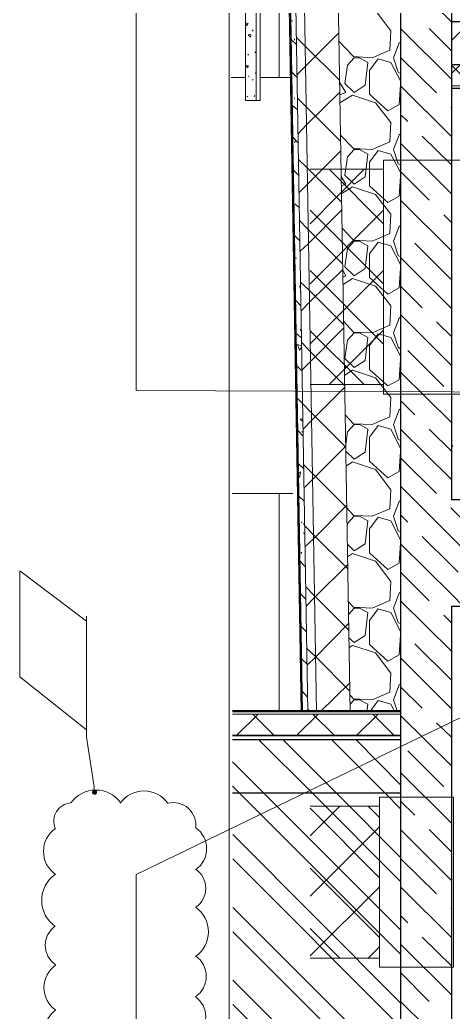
# Model space of a CAD drawing. Header units: millimetres. Extents: x -356862 to 418287, y 0 to 839748.
# Drawn here: x 28.505 to 30.111, y 11.645 to 15.324 of the extents above; entities that cross this region are included whole.
import ezdxf

# ---------------------------------------------------------------- set-up
doc = ezdxf.new("R2010")
doc.units = ezdxf.units.MM
doc.layers.add('PDF _Геометрия', color=7, linetype='Continuous', true_color=0xbababa)
doc.layers.add('PDF _Сплошная заливка', color=7, linetype='Continuous', true_color=0xf50000)

msp = doc.modelspace()

# ---------------------------------------------------------------- linework, layer by layer
at = {"layer": 'PDF _Геометрия', "color": 7, "lineweight": 5}
for points in [[(29.2813, 18.4717), (29.2813, 18.4034), (29.2813, 11.3453), (29.1679, 11.317), (29.3946, 11.2603), (29.2813, 11.232), (29.2813, 4.1723), (29.2813, 4.104)], [(29.2813, 17.5467), (29.4663, 17.5467), (29.5479, 12.7586), (29.5729, 12.7586), (29.9162, 12.7586), (29.2929, 12.7586)], [(29.4663, 15.1102), (29.4663, 17.5401)], [(29.2879, 15.1102), (29.3413, 15.1102)], [(29.3963, 15.1102), (29.5079, 15.1102)], [(29.2913, 13.5686), (29.5163, 13.5686)], [(29.4663, 12.7636), (29.4663, 13.5686)], [(30.1062, 13.1503), (30.8612, 13.1503), (30.8612, 13.5452), (30.1062, 13.5452)], [(29.9162, 12.7636), (29.2929, 12.7636)], [(29.9162, 12.7603), (29.2929, 12.7603)], [(29.9162, 12.7503), (29.2929, 12.7503)], [(29.9162, 12.6719), (29.2929, 12.6719)], [(29.9162, 12.6703), (29.2929, 12.6703)]]:
    msp.add_lwpolyline(points, dxfattribs=at)
at = {"layer": 'PDF _Геометрия', "color": 7, "lineweight": 30}
for points in [[(30.1062, 4.1723), (30.1062, 6.6155), (30.8612, 6.6155), (30.8612, 7.0088), (30.1062, 7.0088), (30.1062, 9.4504), (30.8612, 9.4504), (30.8612, 9.8437), (30.1062, 9.8437), (30.1062, 13.1503), (30.8612, 13.1503), (30.8612, 13.5452), (30.1062, 13.5452), (30.1062, 17.8751), (29.9162, 17.8751), (29.2813, 17.8751)], [(29.2813, 17.6784), (29.9162, 17.6784), (29.9162, 4.1723)], [(29.9162, 12.6553), (29.2929, 12.6553)], [(29.2929, 12.4586), (29.9162, 12.4586)]]:
    msp.add_lwpolyline(points, dxfattribs=at)
at = {"layer": 'PDF _Геометрия', "color": 251, "lineweight": 20, "true_color": 0x545454}
for points in [[(31.0145, 13.9419), (30.9945, 13.9419), (28.9363, 13.9502), (28.9363, 14.0236), (28.9363, 17.8351)], [(31.4362, 13.3652), (31.4195, 13.3569), (28.9363, 12.1553), (28.9363, 12.082), (28.9363, 8.6271)]]:
    msp.add_lwpolyline(points, dxfattribs=at)
at = {"layer": 'PDF _Геометрия', "color": 7, "lineweight": 20}
for points in [[(29.4696, 17.5534), (29.5513, 12.7586)], [(29.4729, 17.5534), (29.5529, 12.7586)], [(29.4913, 17.5534), (29.5729, 12.7586)], [(29.5229, 17.5534), (29.6046, 12.7586)], [(29.6496, 17.5534), (29.7296, 12.7586)], [(29.3813, 15.0252), (29.3813, 17.3868)]]:
    msp.add_lwpolyline(points, dxfattribs=at)
at = {"layer": 'PDF _Геометрия', "color": 7, "lineweight": 5}
for points in [[(29.3963, 17.3868), (29.3413, 17.3868), (29.3413, 15.0252), (29.3963, 15.0252)], [(30.1062, 13.5452), (30.1062, 15.0702), (30.4279, 15.0702), (30.4279, 13.5452)], [(30.1062, 9.8437), (30.1062, 13.1503), (30.4279, 13.1503), (30.4279, 9.8437)]]:
    msp.add_lwpolyline(points, close=True, dxfattribs=at)
at = {"layer": 'PDF _Геометрия', "lineweight": 5}
for points in [[(30.1062, 15.3152), (29.9162, 15.5035)], [(29.6879, 15.2452), (29.7412, 15.1885), (29.8112, 15.1835), (29.8762, 15.2118), (29.8796, 15.2835), (29.8229, 15.3585), (29.7379, 15.3852), (29.6863, 15.3535)], [(29.5146, 15.3185), (29.5129, 15.3235)], [(29.9962, 15.3185), (29.9962, 15.3185)], [(30.1729, 15.3168), (30.1062, 15.2485)], [(29.3696, 15.2818), (29.3663, 15.2868)], [(29.6879, 15.2768), (29.5629, 15.1518), (29.5329, 15.1218)], [(30.1062, 15.1035), (29.9162, 15.2918)], [(30.1062, 15.2085), (30.0229, 15.2918)], [(29.5313, 15.2318), (29.5113, 15.2502)], [(29.5229, 15.2485), (29.5229, 15.2535)], [(29.6896, 15.1002), (29.5613, 15.2285), (29.5296, 15.2602)], [(29.9162, 15.1252), (29.9079, 15.1302), (29.8896, 15.1835), (29.9112, 15.2385), (29.9162, 15.2418)], [(29.3496, 15.1935), (29.3529, 15.1968)], [(29.3796, 15.2018), (29.3763, 15.2052)], [(29.3813, 15.2102), (29.3813, 15.2102)], [(29.9162, 15.0835), (29.9112, 15.0102), (29.8696, 14.9869), (29.8012, 15.0485), (29.8012, 15.1368), (29.8329, 15.1802), (29.8796, 15.1668), (29.9162, 15.0985)], [(30.0496, 15.0535), (29.9162, 15.1852)], [(29.3496, 15.1518), (29.3479, 15.1568)], [(29.3779, 15.1252), (29.3796, 15.1302)], [(29.5329, 15.1102), (29.5129, 15.1302)], [(29.3546, 15.1118), (29.3529, 15.1168)], [(29.3663, 15.1002), (29.3696, 15.1035)], [(29.6913, 15.0468), (29.7129, 15.0552), (29.6896, 15.0935)], [(29.6913, 15.0568), (29.5663, 14.9335), (29.5363, 14.9019)], [(30.1062, 14.8902), (29.9162, 15.0802)], [(29.3496, 15.0385), (29.3463, 15.0418)], [(29.3729, 15.0402), (29.3763, 15.0435)], [(29.5246, 15.0302), (29.5213, 15.0352)], [(29.6946, 14.8735), (29.5663, 15.0018), (29.5346, 15.0335)], [(29.6929, 14.8985), (29.7412, 14.8469), (29.8112, 14.8435), (29.8762, 14.8719), (29.8796, 14.9435), (29.8229, 15.0168), (29.7379, 15.0452), (29.6913, 15.0168)], [(30.0762, 15.0268), (30.0762, 15.0268)], [(29.5346, 14.9902), (29.5146, 15.0085)], [(30.1062, 14.9968), (30.1029, 15.0002)], [(29.9429, 14.9469), (29.9162, 14.9735)], [(29.9162, 14.7852), (29.9079, 14.7902), (29.8896, 14.8435), (29.9112, 14.8985), (29.9162, 14.9019)], [(29.9696, 14.9202), (29.9696, 14.9202)], [(29.5363, 14.8685), (29.5179, 14.8885)], [(29.5229, 14.8702), (29.5263, 14.8752)], [(30.1062, 14.6785), (29.9162, 14.8669)], [(30.1062, 14.7852), (29.9962, 14.8935)], [(29.6946, 14.8385), (29.5713, 14.7152), (29.5396, 14.6835)], [(29.9162, 14.7435), (29.9112, 14.6702), (29.8696, 14.6469), (29.8012, 14.7085), (29.8012, 14.7969), (29.8329, 14.8402), (29.8796, 14.8269), (29.9162, 14.7585)], [(29.6979, 14.6469), (29.5696, 14.7752), (29.5379, 14.8069)], [(29.5379, 14.7485), (29.5196, 14.7669)], [(30.0229, 14.6552), (29.9162, 14.7619)], [(29.6963, 14.7085), (29.7129, 14.7152), (29.6963, 14.7435)], [(29.6996, 14.5519), (29.7412, 14.5069), (29.8112, 14.5035), (29.8762, 14.5319), (29.8796, 14.6035), (29.8229, 14.6769), (29.7379, 14.7052), (29.6979, 14.6802)], [(30.1062, 14.4669), (29.9162, 14.6552)], [(29.5413, 14.6269), (29.5246, 14.6419)], [(29.6979, 14.6202), (29.5746, 14.4952), (29.5429, 14.4652)], [(30.0496, 14.6285), (30.0496, 14.6285)], [(29.7013, 14.4202), (29.5729, 14.5485), (29.5413, 14.5802)], [(30.1062, 14.5719), (30.0762, 14.6019)], [(29.9162, 14.4452), (29.9079, 14.4502), (29.8896, 14.5035), (29.9112, 14.5585), (29.9162, 14.5619)], [(29.9162, 14.5485), (29.9162, 14.5485)], [(29.5429, 14.5052), (29.5229, 14.5252)], [(29.9162, 14.4035), (29.9112, 14.3302), (29.8696, 14.3069), (29.8012, 14.3685), (29.8012, 14.4569), (29.8329, 14.5002), (29.8796, 14.4869), (29.9162, 14.4169)], [(29.9429, 14.5219), (29.9429, 14.5219)], [(30.1029, 14.3635), (29.9696, 14.4969)], [(29.5296, 14.4385), (29.5279, 14.4435)], [(30.1062, 14.2535), (29.9162, 14.4435)], [(29.7029, 14.4002), (29.5779, 14.2769), (29.5479, 14.2452)], [(29.7029, 14.3702), (29.7129, 14.3752), (29.7029, 14.3935)], [(29.7063, 14.1935), (29.5779, 14.3219), (29.5446, 14.3535)], [(29.7046, 14.2069), (29.7412, 14.1669), (29.8112, 14.1636), (29.8762, 14.1919), (29.8796, 14.2635), (29.8229, 14.3369), (29.7379, 14.3652), (29.7029, 14.3435)], [(29.5279, 14.3185), (29.5279, 14.3185)], [(29.5429, 14.3319), (29.5429, 14.3385)], [(29.5446, 14.3135), (29.5463, 14.3152)], [(29.9962, 14.2569), (29.9162, 14.3369)], [(29.5463, 14.2635), (29.5279, 14.2835)], [(29.9162, 14.1052), (29.9079, 14.1102), (29.8896, 14.1636), (29.9112, 14.2185), (29.9162, 14.2219)], [(30.1062, 14.0419), (29.9162, 14.2319)], [(30.0229, 14.2302), (30.0229, 14.2302)], [(30.1062, 14.1486), (30.0496, 14.2052)], [(29.5479, 14.1719), (29.5446, 14.1769)], [(29.7063, 14.1819), (29.5813, 14.0569), (29.5513, 14.0269)], [(29.5496, 14.1436), (29.5296, 14.1619)], [(29.7096, 13.9669), (29.5813, 14.0952), (29.5496, 14.1286)], [(29.9162, 14.0636), (29.9112, 13.9902), (29.8696, 13.9669), (29.8012, 14.0286), (29.8012, 14.1169), (29.8329, 14.1602), (29.8796, 14.1469), (29.9162, 14.0769)], [(29.5496, 14.1119), (29.5413, 14.1002), (29.5346, 14.1202), (29.5496, 14.1152)], [(29.9162, 14.1252), (29.9162, 14.1252)], [(30.0762, 13.9652), (29.9429, 14.0986)], [(29.5513, 14.0219), (29.5313, 14.0419)], [(29.7079, 14.0336), (29.7129, 14.0352), (29.7079, 14.0436)], [(29.7113, 13.8602), (29.7412, 13.8269), (29.8112, 13.8236), (29.8762, 13.8519), (29.8796, 13.9236), (29.8229, 13.9969), (29.7379, 14.0252), (29.7096, 14.0069)], [(30.1062, 13.8302), (29.9162, 14.0186)], [(29.7096, 13.9619), (29.5863, 13.8386), (29.5546, 13.8069)], [(29.7129, 13.7402), (29.5846, 13.8686), (29.5529, 13.9019), (29.5346, 13.9202)], [(29.9696, 13.8602), (29.9162, 13.9136)], [(30.1029, 13.9386), (30.1029, 13.9386)], [(29.9162, 13.7652), (29.9079, 13.7702), (29.8896, 13.8236), (29.9112, 13.8786), (29.9162, 13.8819)], [(29.5546, 13.8352), (29.5446, 13.8436), (29.5546, 13.8452)], [(29.9962, 13.8336), (29.9962, 13.8336)], [(29.5546, 13.7802), (29.5363, 13.8002)], [(29.5496, 13.7952), (29.5529, 13.7986)], [(29.7129, 13.7252), (29.7446, 13.6952), (29.7846, 13.7219), (29.7946, 13.8069), (29.7646, 13.8236), (29.7446, 13.8236), (29.7196, 13.7969), (29.7129, 13.7502)], [(29.9162, 13.7236), (29.9112, 13.6502), (29.8696, 13.6269), (29.8012, 13.6886), (29.8012, 13.7769), (29.8329, 13.8202), (29.8796, 13.8069), (29.9162, 13.7369)], [(30.1062, 13.6186), (29.9162, 13.8069)], [(30.1062, 13.7236), (30.0229, 13.8069)], [(29.7129, 13.7436), (29.5896, 13.6202), (29.5579, 13.5886)], [(30.0496, 13.5686), (29.9162, 13.7002)], [(29.5579, 13.6602), (29.5379, 13.6786)], [(29.5563, 13.6752), (29.5896, 13.6419), (29.7179, 13.5136), (29.7412, 13.4869), (29.8112, 13.4836), (29.8762, 13.5119), (29.8796, 13.5819), (29.8229, 13.6569), (29.7379, 13.6852), (29.7146, 13.6702)], [(29.5379, 13.6452), (29.5446, 13.6452), (29.5429, 13.6286), (29.5379, 13.6319)], [(29.5429, 13.6452), (29.5463, 13.6486)], [(30.3596, 13.1503), (30.1062, 13.4052), (29.9162, 13.5952)], [(29.5596, 13.5386), (29.5396, 13.5586)], [(29.9162, 13.4252), (29.9079, 13.4302), (29.8896, 13.4836), (29.9112, 13.5386), (29.9162, 13.5419)], [(30.0762, 13.5419), (30.0762, 13.5419)], [(29.7163, 13.5236), (29.5929, 13.4002), (29.5613, 13.3702)], [(30.2346, 13.3819), (30.1062, 13.5119), (30.1029, 13.5152)], [(29.7196, 13.3802), (29.7446, 13.3553), (29.7846, 13.3819), (29.7946, 13.4669), (29.7646, 13.4836), (29.7446, 13.4836), (29.7196, 13.4569), (29.7179, 13.4436)], [(29.9162, 13.3836), (29.9112, 13.3103), (29.8696, 13.2869), (29.8012, 13.3486), (29.8012, 13.4369), (29.8329, 13.4802), (29.8796, 13.4669), (29.9162, 13.3969)], [(29.9429, 13.4619), (29.9162, 13.4886)], [(29.5513, 13.4602), (29.5479, 13.4636)], [(29.5579, 13.4536), (29.5579, 13.4586)], [(29.7213, 13.2886), (29.5929, 13.4152), (29.5613, 13.4486)], [(29.9696, 13.4352), (29.9696, 13.4352)], [(29.5613, 13.4186), (29.5563, 13.4219)], [(30.1296, 13.2769), (30.1062, 13.3003), (29.9962, 13.4086)], [(30.1479, 13.1503), (30.1062, 13.1936), (29.9162, 13.3819)], [(29.5463, 13.3453), (29.5496, 13.3503)], [(29.7229, 13.1669), (29.7412, 13.1469), (29.8112, 13.1436), (29.8762, 13.1719), (29.8796, 13.2419), (29.8229, 13.3169), (29.7379, 13.3453), (29.7196, 13.3336)], [(29.5629, 13.2969), (29.5446, 13.3169)], [(29.7213, 13.3053), (29.5963, 13.1819), (29.5663, 13.1503)], [(30.0229, 13.1703), (29.9162, 13.2769)], [(29.7246, 13.0619), (29.5963, 13.1903), (29.5646, 13.2219)], [(29.5646, 13.1769), (29.5463, 13.1953)], [(29.9162, 13.0853), (29.9079, 13.0903), (29.8896, 13.1436), (29.9112, 13.1986), (29.9162, 13.2019)], [(29.7246, 13.0336), (29.7446, 13.0153), (29.7846, 13.0419), (29.7946, 13.1269), (29.7646, 13.1436), (29.7446, 13.1436), (29.7246, 13.1203)], [(29.9162, 13.0436), (29.9112, 12.9703), (29.8696, 12.9469), (29.8012, 13.0086), (29.8012, 13.0969), (29.8329, 13.1403), (29.8796, 13.1269), (29.9162, 13.0569)], [(30.1062, 12.9819), (29.9162, 13.1703)], [(30.0496, 13.1436), (30.0496, 13.1436)], [(30.1062, 13.0869), (30.0762, 13.1169)], [(29.5679, 13.0553), (29.5479, 13.0753)], [(29.7246, 13.0869), (29.6013, 12.9619), (29.5696, 12.9319)], [(29.9162, 13.0636), (29.9162, 13.0636)], [(29.9429, 13.0369), (29.9429, 13.0369)], [(29.7279, 12.8353), (29.6013, 12.9636), (29.5679, 12.9953)], [(29.7296, 12.8203), (29.7412, 12.8069), (29.8112, 12.8036), (29.8762, 12.8319), (29.8796, 12.9019), (29.8229, 12.9769), (29.7379, 13.0053), (29.7263, 12.9969)], [(30.1029, 12.8786), (29.9696, 13.0103)], [(29.5696, 12.9353), (29.5496, 12.9536)], [(30.1062, 12.7686), (29.9162, 12.9586)], [(29.7279, 12.8669), (29.6179, 12.7586)], [(29.9046, 12.7586), (29.8896, 12.8036), (29.9112, 12.8586), (29.9162, 12.8619)], [(29.9962, 12.7719), (29.9162, 12.8519)], [(29.5713, 12.8136), (29.5529, 12.8336)], [(29.7912, 12.7586), (29.7946, 12.7869), (29.7646, 12.8036), (29.7446, 12.8036), (29.7296, 12.7869)], [(29.5829, 12.7586), (29.5729, 12.7686)], [(29.8029, 12.7586), (29.8329, 12.8003), (29.8796, 12.7869), (29.8946, 12.7586)], [(29.3879, 12.7503), (29.3096, 12.6719)], [(29.4463, 12.6719), (29.3679, 12.7503)], [(29.6113, 12.7503), (29.5313, 12.6719)], [(29.6696, 12.6719), (29.5913, 12.7503)], [(29.8329, 12.7503), (29.7546, 12.6719)], [(29.8912, 12.6719), (29.8129, 12.7503)], [(30.1062, 12.5569), (29.9162, 12.7453)], [(30.0229, 12.7453), (30.0229, 12.7453)], [(30.1062, 12.6636), (30.0496, 12.7186)], [(29.9162, 12.1303), (29.5879, 12.4586), (29.3913, 12.6553)], [(29.9162, 12.2186), (29.6779, 12.4586), (29.4813, 12.6553)], [(29.9162, 12.3986), (29.8579, 12.4586), (29.6613, 12.6553)], [(29.9162, 12.4886), (29.7512, 12.6553)], [(29.9162, 12.6403), (29.9162, 12.6403)], [(30.0762, 12.4803), (29.9429, 12.6136)], [(29.9162, 11.9503), (29.4079, 12.4586), (29.2929, 12.5736)], [(30.1062, 12.3453), (29.9162, 12.5336)], [(29.9162, 11.8603), (29.3179, 12.4586), (29.2929, 12.4836)], [(30.1029, 12.4536), (30.1029, 12.4536)], [(29.9696, 12.3753), (29.9162, 12.427)], [(29.9962, 12.3486), (29.9962, 12.3486)], [(29.9162, 11.6803), (29.2946, 12.3036)], [(30.1062, 12.132), (29.9162, 12.322)], [(30.1062, 12.2386), (30.0229, 12.322)], [(30.0496, 12.0836), (29.9162, 12.2153)], [(29.9162, 11.5903), (29.2946, 12.2136)], [(30.1062, 11.9203), (29.9162, 12.1103)], [(29.7912, 11.537), (29.2946, 12.0336)], [(30.0762, 12.057), (30.0762, 12.057)], [(29.9429, 11.977), (29.9162, 12.0036)], [(30.1062, 12.027), (30.1029, 12.0303)], [(29.7013, 11.537), (29.2946, 11.9436)], [(29.9696, 11.9503), (29.9696, 11.9503)], [(30.1062, 11.8153), (29.9962, 11.9236)], [(30.1062, 11.7087), (29.9162, 11.897)], [(30.0229, 11.6853), (29.9162, 11.792)], [(29.5213, 11.537), (29.2946, 11.7636)], [(29.4313, 11.537), (29.2946, 11.6737)], [(30.1062, 11.497), (29.9162, 11.6853)], [(30.0496, 11.6587), (30.0496, 11.6587)]]:
    msp.add_lwpolyline(points, dxfattribs=at)
for points in [[(29.3413, 15.3135), (29.3513, 15.3102), (29.3463, 15.3018)], [(29.3513, 15.2685), (29.3613, 15.2702), (29.3596, 15.2602)], [(29.7446, 15.1835), (29.7196, 15.1568), (29.7096, 15.0885), (29.7446, 15.0552), (29.7846, 15.0818), (29.7946, 15.1668), (29.7646, 15.1835)], [(29.3413, 15.1535), (29.3513, 15.1552), (29.3496, 15.1468)], [(29.7446, 14.8435), (29.7196, 14.8169), (29.7096, 14.7485), (29.7446, 14.7152), (29.7846, 14.7419), (29.7946, 14.8269), (29.7646, 14.8435)], [(29.7446, 14.5035), (29.7196, 14.4769), (29.7096, 14.4085), (29.7446, 14.3752), (29.7846, 14.4019), (29.7946, 14.4869), (29.7646, 14.5035)], [(29.7446, 14.1636), (29.7196, 14.1369), (29.7096, 14.0686), (29.7446, 14.0352), (29.7846, 14.0619), (29.7946, 14.1469), (29.7646, 14.1636)]]:
    msp.add_lwpolyline(points, close=True, dxfattribs=at)
at = {"layer": 'PDF _Геометрия', "color": 8, "lineweight": 30, "true_color": 0x767676}
msp.add_lwpolyline([(30.1062, 15.1585), (34.6094, 15.1585), (34.6094, 15.3168), (30.1062, 15.3168)], dxfattribs=at)
at = {"layer": 'PDF _Геометрия', "color": 161, "lineweight": 9, "true_color": 0x7f9fff}
for points in [[(30.1379, 15.1585), (30.1062, 15.1268)], [(30.1062, 15.1552), (30.1812, 15.0802)]]:
    msp.add_lwpolyline(points, dxfattribs=at)
msp.add_lwpolyline([(33.8694, 15.1585), (33.8694, 15.0802), (30.1062, 15.0802), (30.1062, 15.1585)], close=True, dxfattribs=at)
at = {"layer": 'PDF _Геометрия', "color": 161, "lineweight": 30, "true_color": 0x7f9fff}
msp.add_lwpolyline([(33.8694, 15.1202), (33.8694, 15.0702), (30.1062, 15.0702), (30.1062, 15.1585)], dxfattribs=at)
at = {"layer": 'PDF _Геометрия', "color": 8, "lineweight": 18, "true_color": 0x808080}
for points in [[(30.1679, 14.8035), (30.1679, 13.9369), (29.8529, 13.9369), (29.8529, 14.8035)], [(30.1129, 12.442), (30.1129, 11.812), (29.8379, 11.812), (29.8379, 12.442)]]:
    msp.add_lwpolyline(points, close=True, dxfattribs=at)
for points in [[(29.7812, 14.7702), (29.5813, 14.5685)], [(29.8529, 14.7702), (29.5813, 14.7702)], [(29.8529, 14.5685), (29.6513, 14.7702)], [(29.8529, 14.3452), (29.5813, 14.6185)], [(29.8529, 14.6185), (29.5813, 14.3452)], [(29.8529, 14.1219), (29.5813, 14.3952)], [(29.8529, 14.3952), (29.5813, 14.1236)], [(29.7812, 13.9719), (29.5813, 14.1719)], [(29.8529, 14.1736), (29.6513, 13.9719)], [(29.5813, 13.9719), (29.8529, 13.9719)], [(29.6913, 12.4086), (29.5813, 12.2986)], [(29.8379, 12.4086), (29.5813, 12.4086)], [(29.8379, 12.1436), (29.5813, 12.402)], [(29.8379, 12.367), (29.7962, 12.4086)], [(29.8379, 12.332), (29.5813, 12.0753)], [(29.8379, 11.922), (29.5813, 12.1786)], [(29.8379, 12.1103), (29.5813, 11.8536)], [(29.6913, 11.8453), (29.5813, 11.9553)], [(29.8379, 11.887), (29.7962, 11.8453)], [(29.8379, 11.8453), (29.5813, 11.8453)]]:
    msp.add_lwpolyline(points, dxfattribs=at)
at = {"layer": 'PDF _Геометрия', "color": 254, "lineweight": 5, "true_color": 0xdcdcdc}
for points in [[(30.1096, 14.1269), (30.1096, 14.1269)], [(30.1062, 13.7469), (30.1096, 13.7452), (30.1062, 13.7419)], [(30.1079, 13.7186), (30.1079, 13.7186)], [(30.1062, 12.6236), (30.1062, 12.6236)], [(30.1096, 12.1353), (30.1096, 12.1353)]]:
    msp.add_lwpolyline(points, dxfattribs=at)
at = {"layer": 'PDF _Геометрия', "color": 1, "lineweight": 20}
msp.add_lwpolyline([(28.7513, 12.6919), (28.7513, 13.0953), (28.5046, 13.2819), (28.5046, 12.8886)], close=True, dxfattribs=at)
msp.add_lwpolyline([(28.7796, 12.4703), (28.7796, 12.4803), (28.7513, 12.6653), (28.7513, 12.8619), (28.7513, 13.1136)], dxfattribs=at)
for points in [[(28.8785, 12.4209, 0.52054), (28.6942, 12.4209, 0.520571), (28.6361, 12.3263)], [(29.1571, 12.1743, 0.52054), (29.1571, 12.3285, 0.520571), (29.0532, 12.4199, 0.52054), (28.8767, 12.4197)]]:
    msp.add_lwpolyline(points, format="xyb", dxfattribs=at)
for centre, radius, start, end in [((28.6964, 12.2414), 0.1042, 125.0024, 234.9976), ((28.7031, 12.0597), 0.1175, 125.0024, 234.9976), ((29.1081, 12.1047), 0.0858, 305.0024, 54.9976), ((29.0931, 11.9431), 0.1108, 305.0024, 54.9976), ((28.6864, 11.8931), 0.0875, 125.0024, 234.9976), ((29.1031, 11.7781), 0.0925, 305.0024, 54.9976), ((28.6964, 11.7364), 0.1025, 125.0024, 234.9976), ((29.1064, 11.6297), 0.0875, 305.0024, 54.9976), ((28.6864, 11.5797), 0.0875, 125.0024, 234.9976)]:
    msp.add_arc(centre, radius, start, end, dxfattribs=at)
at = {"layer": 'PDF _Сплошная заливка', "color": 1, "transparency": 33554559}
for points in [[(28.7813, 12.4603), (28.7746, 12.467), (28.7713, 12.4586)], [(28.7713, 12.4586), (28.7763, 12.4536), (28.7813, 12.4603)], [(28.7796, 12.4703), (28.7813, 12.4603), (28.7746, 12.467)], [(28.7763, 12.4536), (28.7813, 12.4603), (28.783, 12.4503)], [(28.788, 12.4686), (28.7796, 12.4703), (28.7813, 12.4603)], [(28.7813, 12.4603), (28.7913, 12.462), (28.788, 12.4686)], [(28.7896, 12.4553), (28.7813, 12.4603), (28.7913, 12.462)], [(28.783, 12.4503), (28.7896, 12.4553), (28.7813, 12.4603)]]:
    msp.add_solid(points, dxfattribs=at)

doc.saveas('drawing.dxf')
